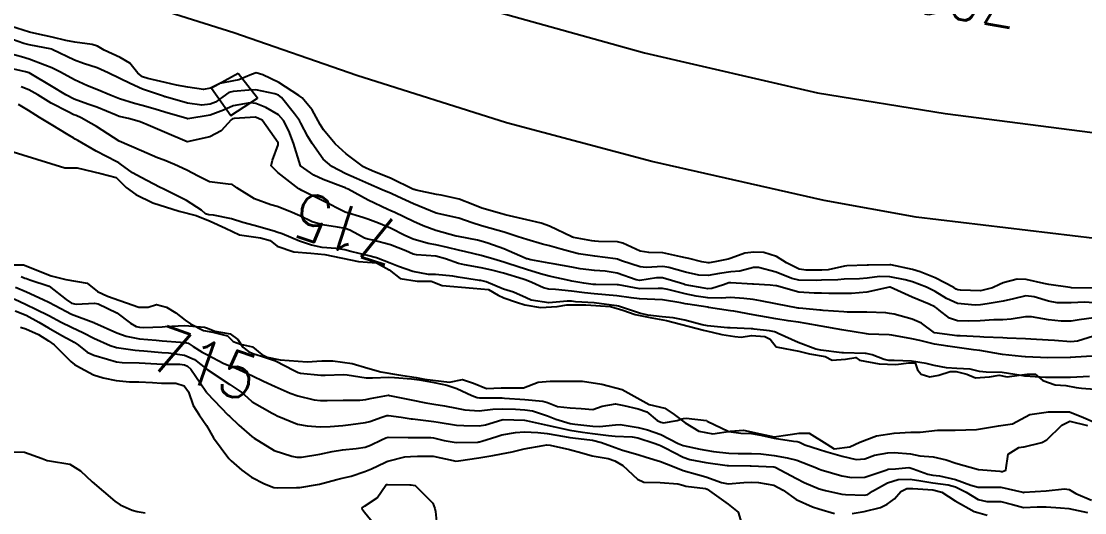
# Model space of a CAD drawing. Header units: metres. Extents: x 307586 to 320046, y 7427249 to 7434250.
# Drawn here: x 312044.7 to 312138.4, y 7431967 to 7432010.2 of the extents above; entities that cross this region are included whole.
import ezdxf
from ezdxf.enums import TextEntityAlignment as Align

# ---------------------------------------------------------------- set-up
doc = ezdxf.new("R2010")
doc.units = ezdxf.units.M
doc.header["$MEASUREMENT"] = 0
for name, color, linetype in [('Cotas', 45, 'Continuous'), ('Curvas de Nivel 1m', 11, 'Continuous'), ('Curvas de Nivel 5m', 15, 'Continuous'), ('Edificações', 30, 'Continuous'), ('Hidrografia', 140, 'Continuous'), ('Vias Primárias', 230, 'Continuous')]:
    doc.layers.add(name, color=color, linetype=linetype)
doc.styles.add('Style-STANDARD', font='STANDARD.shx')

msp = doc.modelspace()

# ---------------------------------------------------------------- linework, layer by layer
at = {"layer": 'Curvas de Nivel 1m', "flags": 128}
for points, elevation in [([(312139.095, 7431986.72), (312137.184, 7431986.753), (312137.07, 7431986.766), (312135.188, 7431987.029), (312134.75, 7431987.124), (312133.195, 7431987.494), (312132.401, 7431987.502), (312131.19, 7431987.188), (312130.858, 7431987.055), (312130.24, 7431986.734), (312129.18, 7431986.476), (312127.409, 7431986.539), (312127.181, 7431986.579), (312127.047, 7431986.638), (312126.821, 7431986.775), (312125.195, 7431987.625), (312123.86, 7431988.157), (312123.206, 7431988.347), (312121.288, 7431988.763), (312121.212, 7431988.771), (312119.335, 7431988.744), (312119.211, 7431988.737), (312117.419, 7431988.679), (312117.209, 7431988.648), (312115.764, 7431988.345), (312115.204, 7431988.299), (312113.833, 7431988.301), (312113.205, 7431988.394), (312112.093, 7431988.951), (312111.218, 7431989.514), (312110.117, 7431989.871), (312109.222, 7431989.9), (312108.432, 7431989.787), (312107.216, 7431989.358), (312106.958, 7431989.27), (312105.795, 7431989.024), (312105.299, 7431988.942), (312105.212, 7431988.94), (312104.636, 7431989.039), (312103.494, 7431989.334), (312103.216, 7431989.392), (312102.791, 7431989.49), (312101.22, 7431989.837), (312099.991, 7431989.869), (312099.222, 7431989.968), (312097.689, 7431990.665), (312097.23, 7431990.802), (312095.549, 7431990.827), (312095.23, 7431990.846), (312094.963, 7431990.887), (312093.346, 7431991.178), (312093.252, 7431991.198), (312093.233, 7431991.204), (312093.193, 7431991.221), (312091.243, 7431992.188), (312090.486, 7431992.452), (312089.248, 7431992.733), (312087.319, 7431993.183), (312087.252, 7431993.201), (312087.04, 7431993.252), (312085.26, 7431993.748), (312084.479, 7431994.067), (312083.272, 7431994.542), (312081.701, 7431994.892), (312081.278, 7431994.961), (312079.505, 7431995.347), (312079.325, 7431995.392), (312079.283, 7431995.4), (312079.211, 7431995.423), (312077.293, 7431996.382), (312075.63, 7431997.057), (312075.301, 7431997.186), (312075.156, 7431997.247), (312074.867, 7431997.397), (312073.32, 7431998.529), (312072.363, 7431999.43), (312071.345, 7432000.64), (312071.027, 7432001.122), (312070.864, 7432001.447), (312070.329, 7432002.422), (312069.449, 7432003.469), (312069.374, 7432003.535), (312069.164, 7432003.684), (312067.393, 7432004.827), (312065.997, 7432005.504), (312065.404, 7432005.657), (312065.007, 7432005.516), (312063.891, 7432005.037), (312063.394, 7432004.953), (312062.215, 7432004.728), (312061.384, 7432004.331), (312060.752, 7432004.2), (312059.385, 7432004.4), (312058.401, 7432004.586), (312057.391, 7432004.816), (312055.853, 7432005.169), (312055.398, 7432005.325), (312054.991, 7432005.636), (312054.275, 7432006.51), (312053.416, 7432007.006), (312052.029, 7432007.674), (312051.428, 7432008.002), (312050.964, 7432008.153), (312049.433, 7432008.373), (312048.648, 7432008.504), (312047.439, 7432008.807), (312046.079, 7432009.108), (312045.445, 7432009.247), (312043.766, 7432009.775)], 719), ([(312139.171, 7431985.433), (312138.325, 7431985.485), (312137.171, 7431985.425), (312135.931, 7431985.43), (312135.172, 7431985.561), (312133.902, 7431985.967), (312133.176, 7431986.045), (312132.099, 7431985.786), (312131.171, 7431985.574), (312129.77, 7431985.342), (312129.168, 7431985.246), (312128.713, 7431985.209), (312127.169, 7431985.377), (312126.191, 7431985.802), (312125.179, 7431986.427), (312124.428, 7431986.808), (312123.19, 7431987.275), (312122.563, 7431987.456), (312121.196, 7431987.726), (312120.303, 7431987.746), (312119.194, 7431987.591), (312118.529, 7431987.541), (312117.192, 7431987.498), (312116.627, 7431987.46), (312115.191, 7431987.422), (312114.702, 7431987.406), (312113.19, 7431987.412), (312112.557, 7431987.582), (312111.201, 7431988.136), (312109.643, 7431988.547), (312109.206, 7431988.533), (312107.979, 7431988.224), (312107.2, 7431988.144), (312106.202, 7431988.016), (312105.195, 7431987.823), (312104.378, 7431987.86), (312103.199, 7431988.134), (312101.753, 7431988.526), (312101.206, 7431988.612), (312099.756, 7431988.55), (312099.205, 7431988.581), (312097.586, 7431989.126), (312097.214, 7431989.275), (312097.034, 7431989.312), (312095.217, 7431989.523), (312093.789, 7431989.742), (312093.22, 7431989.876), (312092.251, 7431990.162), (312091.225, 7431990.437), (312090.612, 7431990.594), (312089.231, 7431990.998), (312088.482, 7431991.238), (312087.237, 7431991.635), (312086.706, 7431991.788), (312085.242, 7431992.196), (312084.431, 7431992.469), (312083.249, 7431992.891), (312081.253, 7431993.32), (312079.265, 7431994.136), (312077.86, 7431994.779), (312077.278, 7431995.044), (312076.491, 7431995.378), (312075.288, 7431995.892), (312074.245, 7431996.358), (312073.297, 7431996.784), (312072.055, 7431997.432), (312071.313, 7431998.082), (312070.326, 7431999.455), (312069.953, 7432000.075), (312069.351, 7432001.235), (312069.21, 7432001.471), (312068.789, 7432002.045), (312067.627, 7432003.487), (312067.376, 7432003.687), (312067.046, 7432003.825), (312065.383, 7432004.178), (312064.749, 7432004.153), (312063.38, 7432004.029), (312062.989, 7432003.934), (312062.454, 7432003.549), (312061.833, 7432003.091), (312061.366, 7432002.906), (312060.624, 7432002.83), (312059.367, 7432003.011), (312057.429, 7432003.553), (312057.373, 7432003.569), (312057.231, 7432003.611), (312055.382, 7432004.242), (312054.299, 7432004.736), (312053.396, 7432005.177), (312052.362, 7432005.67), (312051.407, 7432006.103), (312050.212, 7432006.499), (312049.414, 7432006.775), (312047.447, 7432007.73), (312047.423, 7432007.739), (312045.429, 7432008.13), (312044.936, 7432008.251), (312043.438, 7432008.784)], 718), ([(312139.158, 7431984.101), (312137.856, 7431983.943), (312137.155, 7431983.819), (312136.299, 7431983.807), (312135.155, 7431983.933), (312133.664, 7431984.188), (312133.158, 7431984.2), (312131.88, 7431983.989), (312131.155, 7431983.945), (312130.356, 7431983.933), (312129.154, 7431983.856), (312128.108, 7431983.806), (312127.154, 7431983.843), (312126.444, 7431984.065), (312125.553, 7431984.794), (312125.334, 7431984.967), (312125.166, 7431985.068), (312124.671, 7431985.302), (312123.174, 7431985.921), (312121.218, 7431986.805), (312121.183, 7431986.816), (312121.157, 7431986.815), (312119.178, 7431986.356), (312117.819, 7431986.241), (312117.176, 7431986.24), (312115.833, 7431986.247), (312115.177, 7431986.283), (312114.535, 7431986.278), (312113.177, 7431986.358), (312111.226, 7431986.916), (312111.183, 7431986.926), (312111.156, 7431986.933), (312110.669, 7431986.968), (312109.184, 7431987.064), (312109.105, 7431987.07), (312107.186, 7431987.196), (312107.017, 7431987.18), (312106.553, 7431987.016), (312105.524, 7431986.682), (312105.179, 7431986.669), (312104.859, 7431986.714), (312103.183, 7431987.025), (312103.05, 7431987.061), (312101.191, 7431987.613), (312100.647, 7431987.633), (312099.187, 7431987.402), (312098.854, 7431987.448), (312097.196, 7431988.025), (312096.132, 7431988.208), (312095.2, 7431988.267), (312093.939, 7431988.432), (312093.204, 7431988.556), (312091.556, 7431988.848), (312091.209, 7431988.914), (312089.587, 7431989.224), (312089.279, 7431989.294), (312089.214, 7431989.314), (312089.077, 7431989.368), (312087.222, 7431990.177), (312085.814, 7431990.677), (312085.229, 7431990.862), (312084.895, 7431990.94), (312083.232, 7431991.252), (312083, 7431991.302), (312081.238, 7431991.784), (312080.103, 7431992.198), (312079.245, 7431992.591), (312077.607, 7431993.366), (312077.255, 7431993.524), (312076.992, 7431993.638), (312075.269, 7431994.457), (312073.518, 7431995.416), (312073.362, 7431995.497), (312073.284, 7431995.534), (312073.092, 7431995.615), (312071.291, 7431996.293), (312070.492, 7431996.65), (312069.303, 7431997.47), (312068.679, 7431999.477), (312068.267, 7432000.557), (312067.802, 7432001.486), (312067.358, 7432001.977), (312066.255, 7432002.61), (312065.367, 7432002.965), (312064.881, 7432003.03), (312063.365, 7432002.749), (312062.522, 7432002.387), (312061.357, 7432001.955), (312059.394, 7432001.63), (312059.353, 7432001.631), (312059.297, 7432001.647), (312057.359, 7432002.217), (312056.501, 7432002.479), (312055.365, 7432002.802), (312054.704, 7432002.978), (312053.37, 7432003.382), (312052.625, 7432003.667), (312051.381, 7432004.202), (312050.541, 7432004.537), (312049.393, 7432005.045), (312048.163, 7432005.722), (312047.407, 7432006.101), (312046.797, 7432006.348), (312045.414, 7432006.866), (312044.734, 7432007.079), (312043.419, 7432007.428)], 717), ([(312139.141, 7431982.482), (312137.721, 7431982.058), (312137.133, 7431982.003), (312135.701, 7431982.105), (312135.135, 7431982.139), (312133.601, 7431982.23), (312133.136, 7431982.252), (312131.532, 7431982.321), (312131.137, 7431982.338), (312129.477, 7431982.406), (312129.138, 7431982.426), (312127.397, 7431982.51), (312127.139, 7431982.531), (312125.143, 7431982.79), (312123.975, 7431983.636), (312123.155, 7431984.005), (312121.575, 7431984.42), (312121.16, 7431984.501), (312120.849, 7431984.534), (312119.16, 7431984.606), (312117.439, 7431984.609), (312117.16, 7431984.623), (312115.32, 7431984.75), (312115.162, 7431984.77), (312115.039, 7431984.789), (312113.53, 7431984.935), (312113.187, 7431984.963), (312113.163, 7431984.969), (312113.132, 7431984.971), (312111.167, 7431985.337), (312109.805, 7431985.617), (312109.17, 7431985.711), (312108.356, 7431985.813), (312107.172, 7431985.887), (312106.352, 7431985.838), (312105.171, 7431985.865), (312104.138, 7431986.011), (312103.174, 7431986.21), (312101.644, 7431986.61), (312101.179, 7431986.703), (312100.79, 7431986.697), (312099.179, 7431986.669), (312097.309, 7431987.001), (312097.182, 7431987.019), (312095.301, 7431987.03), (312095.182, 7431987.036), (312095.078, 7431987.048), (312094.253, 7431987.164), (312093.185, 7431987.347), (312092.977, 7431987.391), (312091.192, 7431987.784), (312090.431, 7431987.975), (312089.2, 7431988.348), (312087.567, 7431988.887), (312087.209, 7431988.996), (312086.345, 7431989.259), (312085.216, 7431989.598), (312083.854, 7431989.925), (312083.22, 7431990.05), (312082.25, 7431990.283), (312081.225, 7431990.531), (312080.559, 7431990.663), (312079.23, 7431991.031), (312078.502, 7431991.357), (312077.239, 7431991.995), (312076.18, 7431992.444), (312075.247, 7431992.783), (312074.795, 7431992.943), (312073.253, 7431993.42), (312071.267, 7431994.391), (312069.433, 7431995.315), (312069.282, 7431995.392), (312069.154, 7431995.471), (312067.297, 7431996.91), (312066.73, 7431997.496), (312066.829, 7431997.976), (312067.331, 7431999.342), (312067.347, 7431999.475), (312067.333, 7431999.514), (312065.929, 7432001.504), (312065.355, 7432001.753), (312063.47, 7432001.654), (312063.354, 7432001.631), (312063.291, 7432001.603), (312063.2, 7432001.542), (312062.325, 7432000.568), (312061.338, 7432000.032), (312059.333, 7431999.59), (312057.341, 7432000.451), (312055.907, 7432001.065), (312055.35, 7432001.29), (312055.098, 7432001.382), (312054.172, 7432001.648), (312053.491, 7432001.795), (312053.355, 7432001.833), (312053.084, 7432001.934), (312051.362, 7432002.632), (312050.588, 7432002.914), (312049.369, 7432003.346), (312048.63, 7432003.717), (312047.384, 7432004.496), (312045.57, 7432005.578), (312045.402, 7432005.658), (312045.083, 7432005.755), (312043.697, 7432006.066)], 716), ([(312138.792, 7431978.937), (312137.095, 7431978.862), (312135.269, 7431978.852), (312135.095, 7431978.855), (312134.916, 7431978.86), (312133.096, 7431978.964), (312132.775, 7431979.024), (312131.099, 7431979.307), (312129.677, 7431979.32), (312129.099, 7431979.389), (312128.259, 7431979.601), (312127.102, 7431979.641), (312126.187, 7431979.694), (312125.104, 7431979.905), (312124.388, 7431980.083), (312123.108, 7431980.307), (312121.577, 7431980.367), (312121.108, 7431980.339), (312120.698, 7431980.435), (312119.646, 7431980.862), (312119.114, 7431980.961), (312119.017, 7431980.969), (312117.115, 7431981.034), (312116.967, 7431981.039), (312115.118, 7431981.268), (312114.673, 7431981.364), (312113.128, 7431981.934), (312111.36, 7431982.738), (312111.141, 7431982.832), (312111.049, 7431982.869), (312110.596, 7431982.968), (312109.257, 7431983.11), (312109.135, 7431983.126), (312108.979, 7431983.148), (312107.136, 7431983.219), (312106.912, 7431983.236), (312105.139, 7431983.416), (312104.672, 7431983.505), (312103.145, 7431983.893), (312102.118, 7431984.101), (312101.15, 7431984.207), (312099.895, 7431984.356), (312099.154, 7431984.522), (312097.314, 7431985.128), (312097.163, 7431985.157), (312097.132, 7431985.162), (312095.166, 7431985.42), (312093.52, 7431985.528), (312093.167, 7431985.56), (312092.779, 7431985.572), (312091.165, 7431985.431), (312089.611, 7431985.667), (312089.169, 7431985.858), (312088.054, 7431986.361), (312087.177, 7431986.642), (312085.663, 7431987.265), (312085.185, 7431987.384), (312085.056, 7431987.401), (312083.189, 7431987.698), (312082.71, 7431987.785), (312081.192, 7431987.92), (312080.586, 7431987.935), (312079.195, 7431988.178), (312077.94, 7431988.624), (312077.206, 7431988.913), (312075.99, 7431989.382), (312075.215, 7431989.587), (312073.746, 7431989.939), (312073.22, 7431990.092), (312072.43, 7431990.219), (312071.222, 7431990.307), (312070.265, 7431990.496), (312069.227, 7431990.856), (312067.68, 7431991.486), (312067.235, 7431991.659), (312066.981, 7431991.747), (312065.24, 7431992.227), (312064.216, 7431992.499), (312063.246, 7431992.816), (312061.661, 7431993.143), (312061.249, 7431993.161), (312060.951, 7431993.266), (312060.598, 7431993.57), (312059.266, 7431994.435), (312057.628, 7431995.256), (312057.28, 7431995.421), (312056.906, 7431995.614), (312055.291, 7431996.443), (312054.522, 7431996.868), (312053.441, 7431997.658), (312053.304, 7431997.747), (312053.127, 7431997.841), (312051.319, 7431998.761), (312049.708, 7431999.704), (312049.464, 7431999.838), (312049.335, 7431999.909), (312048.84, 7432000.213), (312047.347, 7432001.133), (312046.33, 7432001.74), (312045.359, 7432002.345), (312044.481, 7432002.88)], 714), ([(312044.718, 7431987.757), (312045.041, 7431987.611), (312045.181, 7431987.556), (312045.468, 7431987.459), (312047.175, 7431986.898), (312048.686, 7431985.715), (312049.158, 7431985.403), (312049.564, 7431985.296), (312051.159, 7431985.387), (312051.488, 7431985.347), (312053.146, 7431984.543), (312054.332, 7431983.642), (312054.843, 7431983.347), (312055.129, 7431983.276), (312055.493, 7431983.262), (312057.13, 7431983.33), (312057.396, 7431983.342), (312059.131, 7431983.421), (312060.846, 7431983.281), (312061.129, 7431983.19), (312061.752, 7431982.928), (312063.124, 7431982.689), (312063.789, 7431982.199), (312064.216, 7431981.523), (312064.734, 7431981.14), (312065.108, 7431980.974), (312065.88, 7431980.727), (312067.101, 7431980.336), (312068.742, 7431979.474), (312069.09, 7431979.306), (312069.304, 7431979.253), (312071.087, 7431979.067), (312071.467, 7431979.056), (312073.088, 7431979.117), (312073.414, 7431979.089), (312075.084, 7431978.828), (312075.647, 7431978.822), (312077.086, 7431978.888), (312077.58, 7431978.871), (312079.084, 7431978.744), (312079.783, 7431978.639), (312081.079, 7431978.411), (312082.193, 7431978.191), (312083.072, 7431977.894), (312084.4, 7431977.28), (312084.875, 7431977.087), (312085.061, 7431977.068), (312085.256, 7431977.073), (312087.061, 7431977.054), (312087.268, 7431977.041), (312089.06, 7431976.928), (312090.64, 7431976.787), (312091.058, 7431976.67), (312091.933, 7431976.313), (312093.053, 7431976.177), (312094.024, 7431976.136), (312095.052, 7431976.054), (312095.863, 7431976.334), (312097.057, 7431976.533), (312097.77, 7431976.408), (312099.053, 7431976.113), (312099.798, 7431975.847), (312100.698, 7431975.085), (312101.04, 7431974.913), (312101.26, 7431974.858), (312102.467, 7431975.066), (312102.889, 7431975.217), (312103.045, 7431975.261), (312103.254, 7431975.266), (312105.043, 7431975.065), (312105.125, 7431975.029), (312107.034, 7431974.092), (312108.078, 7431973.954), (312109.032, 7431973.942), (312109.844, 7431973.791), (312111.028, 7431973.516), (312112.71, 7431973.26), (312113.026, 7431973.236), (312113.243, 7431973.154), (312113.716, 7431972.93), (312115.017, 7431972.517), (312115.562, 7431972.358), (312117.009, 7431971.949), (312118.227, 7431971.655), (312119.005, 7431971.707), (312119.857, 7431972.01), (312121.014, 7431972.232), (312121.578, 7431972.271), (312123.013, 7431972.142), (312123.844, 7431971.974), (312125.009, 7431971.89), (312126.157, 7431971.627), (312127.001, 7431971.311), (312128.993, 7431970.75), (312130.875, 7431970.605), (312130.992, 7431970.595), (312131.12, 7431970.59), (312131.409, 7431970.716), (312131.614, 7431972.114), (312132.559, 7431972.705), (312132.975, 7431972.749), (312133.023, 7431972.752), (312134.582, 7431973.13), (312135.03, 7431973.387), (312136.336, 7431974.661), (312137.046, 7431975.004), (312138.612, 7431974.634)], 714), ([(312044.089, 7431985.766), (312045.156, 7431985.294), (312046.007, 7431984.885), (312047.142, 7431984.308), (312048.231, 7431983.719), (312049.129, 7431983.272), (312050.212, 7431982.781), (312051.119, 7431982.327), (312052.55, 7431981.666), (312053.111, 7431981.499), (312054.737, 7431981.263), (312055.109, 7431981.24), (312055.52, 7431981.215), (312057.107, 7431981.059), (312057.696, 7431981.015), (312059.105, 7431980.81), (312059.965, 7431980.44), (312061.093, 7431979.56), (312063.073, 7431978.241), (312064.131, 7431977.524), (312064.631, 7431977.089), (312065.055, 7431976.726), (312066.814, 7431975.724), (312067.044, 7431975.603), (312067.265, 7431975.488), (312069.032, 7431974.75), (312069.895, 7431974.592), (312071.029, 7431974.512), (312071.927, 7431974.534), (312073.031, 7431974.645), (312073.73, 7431974.712), (312075.035, 7431974.887), (312075.425, 7431974.998), (312076.481, 7431975.376), (312076.901, 7431975.515), (312077.044, 7431975.523), (312078.179, 7431975.359), (312079.041, 7431975.228), (312079.177, 7431975.212), (312081.038, 7431974.989), (312081.429, 7431974.924), (312083.034, 7431974.674), (312083.697, 7431974.626), (312085.033, 7431974.614), (312085.595, 7431974.704), (312087.041, 7431975.14), (312087.14, 7431975.151), (312089.041, 7431975.1), (312089.187, 7431975.081), (312091.035, 7431974.674), (312091.708, 7431974.518), (312093.029, 7431974.231), (312094.129, 7431974.06), (312095.025, 7431973.936), (312096.415, 7431973.743), (312097.022, 7431973.705), (312098.506, 7431973.63), (312099.019, 7431973.536), (312100.442, 7431973.089), (312100.855, 7431972.926), (312101.011, 7431972.863), (312101.413, 7431972.672), (312103.001, 7431971.852), (312103.594, 7431971.646), (312104.996, 7431971.379), (312106.883, 7431971.122), (312106.994, 7431971.112), (312108.897, 7431971.089), (312108.994, 7431971.087), (312110.961, 7431970.993), (312110.993, 7431970.988), (312111.088, 7431970.959), (312112.983, 7431969.963), (312113.661, 7431969.611), (312114.975, 7431969.073), (312115.537, 7431968.904), (312116.968, 7431968.587), (312117.302, 7431968.553), (312118.967, 7431968.502), (312119.258, 7431968.576), (312119.685, 7431968.859), (312120.98, 7431969.581), (312121.927, 7431969.887), (312122.984, 7431969.903), (312123.929, 7431969.752), (312124.981, 7431969.601), (312126.349, 7431969.406), (312126.978, 7431969.236), (312127.906, 7431968.761), (312128.964, 7431968.13), (312129.745, 7431967.955), (312130.961, 7431967.951), (312131.994, 7431967.673), (312132.954, 7431967.425), (312134.168, 7431967.468), (312134.955, 7431967.486), (312136.221, 7431967.39), (312136.953, 7431967.316), (312138.601, 7431966.981)], 716), ([(312044.196, 7431984.716), (312045.142, 7431984.354), (312046.278, 7431983.739), (312047.128, 7431983.224), (312048.3, 7431982.539), (312049.117, 7431982.107), (312049.379, 7431981.97), (312049.773, 7431981.7), (312050.518, 7431981.099), (312051.104, 7431980.812), (312052.308, 7431980.461), (312053.099, 7431980.232), (312053.614, 7431980.168), (312055.098, 7431980.157), (312056.646, 7431980.066), (312057.097, 7431980.04), (312058.669, 7431980.022), (312059.097, 7431979.97), (312059.364, 7431979.854), (312059.655, 7431979.582), (312060.975, 7431977.651), (312061.027, 7431977.561), (312061.04, 7431977.537), (312061.062, 7431977.507), (312062.947, 7431975.541), (312063.041, 7431975.442), (312063.887, 7431974.671), (312065.015, 7431973.677), (312065.221, 7431973.508), (312067.002, 7431972.438), (312068.544, 7431971.928), (312068.997, 7431971.855), (312069.385, 7431971.852), (312071, 7431972.109), (312072.089, 7431972.342), (312073.004, 7431972.488), (312074.211, 7431972.608), (312075.006, 7431972.739), (312075.482, 7431972.911), (312076.449, 7431973.376), (312076.834, 7431973.553), (312077.016, 7431973.593), (312078.783, 7431973.586), (312079.016, 7431973.581), (312080.774, 7431973.567), (312081.016, 7431973.539), (312081.967, 7431973.31), (312083.011, 7431973.149), (312084.917, 7431973.177), (312085.012, 7431973.187), (312085.079, 7431973.202), (312085.279, 7431973.267), (312086.594, 7431973.68), (312087.021, 7431973.801), (312088.234, 7431974.029), (312089.026, 7431974.077), (312090.214, 7431974.023), (312091.024, 7431973.918), (312092.543, 7431973.662), (312093.019, 7431973.589), (312094.798, 7431973.371), (312095.016, 7431973.338), (312095.818, 7431973.142), (312097.009, 7431972.708), (312097.661, 7431972.469), (312099.003, 7431972.078), (312099.746, 7431971.845), (312100.997, 7431971.467), (312102.048, 7431971.069), (312102.989, 7431970.687), (312104.274, 7431970.329), (312104.984, 7431970.131), (312106.391, 7431969.604), (312106.978, 7431969.49), (312108.346, 7431969.63), (312108.98, 7431969.653), (312109.623, 7431969.624), (312110.977, 7431969.386), (312111.796, 7431968.952), (312112.961, 7431968.13), (312114.384, 7431967.485), (312114.949, 7431967.306), (312116.317, 7431966.896)], 717), ([(312044.649, 7431983.278), (312045.127, 7431983.154), (312046.233, 7431982.628), (312047.117, 7431982.088), (312047.61, 7431981.725), (312049.098, 7431980.258), (312049.405, 7431980.014), (312049.937, 7431979.697), (312051.084, 7431979.082), (312051.927, 7431978.825), (312053.077, 7431978.599), (312054.236, 7431978.482), (312055.076, 7431978.489), (312056.277, 7431978.415), (312057.074, 7431978.348), (312058.325, 7431978.347), (312059.071, 7431978.138), (312059.438, 7431977.584), (312059.867, 7431976.394), (312060.393, 7431975.57), (312061.029, 7431974.626), (312061.644, 7431973.554), (312062.995, 7431971.73), (312063.09, 7431971.635), (312063.207, 7431971.537), (312064.151, 7431970.689), (312064.979, 7431970.1), (312066.138, 7431969.498), (312066.968, 7431969.189), (312067.312, 7431969.142), (312068.968, 7431969.173), (312069.243, 7431969.192), (312070.801, 7431969.443), (312070.973, 7431969.475), (312072.517, 7431969.885), (312072.979, 7431969.999), (312073.756, 7431970.184), (312074.985, 7431970.582), (312075.547, 7431970.825), (312076.723, 7431971.373), (312076.907, 7431971.457), (312076.994, 7431971.493), (312078.487, 7431971.866), (312078.999, 7431971.916), (312079.6, 7431971.942), (312080.999, 7431971.924), (312082.737, 7431971.561), (312082.995, 7431971.504), (312083.211, 7431971.512), (312084.998, 7431971.774), (312086.256, 7431972.001), (312087.002, 7431972.141), (312087.933, 7431972.312), (312089.006, 7431972.57), (312090.688, 7431972.883), (312091.01, 7431972.927), (312091.294, 7431972.913), (312093.006, 7431972.532), (312094.066, 7431972.227), (312095.001, 7431971.976), (312096.406, 7431971.729), (312096.997, 7431971.538), (312097.691, 7431971.123), (312098.981, 7431969.903), (312099.526, 7431969.65), (312100.978, 7431969.605), (312102.546, 7431969.495), (312102.976, 7431969.369), (312103.224, 7431969.305), (312104.973, 7431969.087), (312105.124, 7431969.028), (312106.953, 7431967.7), (312107.839, 7431967.001), (312108.261, 7431965.665)], 718), ([(312043.531, 7431972.305), (312044.998, 7431972.278), (312046.556, 7431971.734), (312046.991, 7431971.559), (312047.2, 7431971.519), (312048.988, 7431971.236), (312049.922, 7431970.635), (312050.973, 7431969.68), (312052.948, 7431967.971), (312053.435, 7431967.653), (312054.485, 7431967.184), (312054.937, 7431967.052), (312055.617, 7431966.942)], 719), ([(312076.277, 7431965.376), (312074.939, 7431966.981), (312074.754, 7431967.206), (312074.749, 7431967.393), (312074.847, 7431967.489), (312074.945, 7431967.544), (312076.054, 7431968.281), (312076.821, 7431969.372), (312076.906, 7431969.438), (312076.974, 7431969.455), (312078.922, 7431969.402), (312078.973, 7431969.406), (312079.042, 7431969.417), (312079.401, 7431969.344), (312080.95, 7431967.791), (312081.143, 7431967.318), (312081.195, 7431967.063), (312081.369, 7431965.316)], 719), ([(312117.889, 7431966.881), (312118.77, 7431967.048), (312118.946, 7431967.074), (312120.369, 7431967.431), (312120.956, 7431967.72), (312121.602, 7431968.195), (312122.176, 7431968.828), (312122.71, 7431969.088), (312122.976, 7431969.1), (312123.238, 7431969.078), (312124.975, 7431968.961), (312125.777, 7431968.782), (312126.961, 7431968.003), (312128.625, 7431967.076), (312128.946, 7431966.968), (312129.757, 7431966.738)], 717)]:
    msp.add_lwpolyline(points, dxfattribs=dict(at, elevation=elevation))
at = {"layer": 'Curvas de Nivel 5m', "elevation": 715, "flags": 128}
for points in [[(312139, 7431980.746), (312137.544, 7431980.646), (312137.147, 7431980.615), (312137.113, 7431980.615), (312137.074, 7431980.612), (312135.112, 7431980.598), (312133.146, 7431980.666), (312133.113, 7431980.665), (312132.801, 7431980.703), (312131.115, 7431980.873), (312130.938, 7431980.9), (312129.12, 7431981.223), (312128.574, 7431981.303), (312127.124, 7431981.504), (312126.301, 7431981.602), (312125.128, 7431981.785), (312123.836, 7431982.105), (312123.135, 7431982.268), (312121.382, 7431982.595), (312121.14, 7431982.622), (312119.325, 7431982.683), (312119.14, 7431982.699), (312118.068, 7431982.881), (312117.144, 7431983.026), (312116.986, 7431983.05), (312115.148, 7431983.383), (312113.84, 7431983.62), (312113.151, 7431983.712), (312112.258, 7431983.843), (312111.154, 7431984.027), (312110.341, 7431984.162), (312109.154, 7431984.376), (312107.476, 7431984.689), (312107.159, 7431984.738), (312105.246, 7431985.029), (312105.163, 7431985.041), (312103.407, 7431985.298), (312103.166, 7431985.344), (312102.803, 7431985.427), (312101.169, 7431985.68), (312099.821, 7431985.751), (312099.17, 7431985.777), (312098.409, 7431985.879), (312097.172, 7431986.054), (312096.177, 7431986.136), (312095.174, 7431986.23), (312094.318, 7431986.306), (312093.176, 7431986.444), (312091.76, 7431986.612), (312091.177, 7431986.635), (312090.705, 7431986.734), (312089.683, 7431987.223), (312089.186, 7431987.418), (312088.915, 7431987.505), (312087.195, 7431988.03), (312086.156, 7431988.303), (312085.201, 7431988.501), (312083.736, 7431988.761), (312083.207, 7431988.896), (312082.086, 7431989.311), (312081.215, 7431989.529), (312079.523, 7431989.653), (312079.217, 7431989.717), (312078.579, 7431989.997), (312077.224, 7431990.521), (312075.678, 7431990.936), (312075.229, 7431991.03), (312074.952, 7431991.116), (312074.412, 7431991.402), (312073.637, 7431991.814), (312073.238, 7431991.956), (312072.575, 7431992.091), (312071.241, 7431992.29), (312070.341, 7431992.551), (312069.249, 7431993.069), (312068.366, 7431993.479), (312067.259, 7431993.9), (312066.701, 7431994.056), (312065.269, 7431994.565), (312063.711, 7431995.534), (312063.472, 7431995.724), (312063.286, 7431995.828), (312062.948, 7431995.882), (312061.288, 7431996.08), (312060.291, 7431996.573), (312059.298, 7431997.116), (312058.218, 7431997.601), (312057.308, 7431997.975), (312056.728, 7431998.2), (312055.32, 7431998.791), (312053.333, 7431999.66), (312051.346, 7432000.943), (312050.879, 7432001.218), (312049.997, 7432001.7), (312049.546, 7432001.899), (312049.356, 7432001.982), (312048.85, 7432002.223), (312047.366, 7432002.995), (312046.165, 7432003.742), (312045.379, 7432004.182), (312044.708, 7432004.435)], [(312044.22, 7431986.811), (312045.169, 7431986.405), (312046.64, 7431985.735), (312047.159, 7431985.484), (312047.696, 7431985.183), (312049.144, 7431984.432), (312051.112, 7431983.702), (312051.133, 7431983.696), (312051.174, 7431983.68), (312053.124, 7431982.801), (312053.967, 7431982.493), (312055.119, 7431982.272), (312056.6, 7431982.134), (312057.118, 7431982.097), (312058.751, 7431981.959), (312059.116, 7431981.943), (312059.403, 7431981.873), (312059.844, 7431981.579), (312060.642, 7431981.101), (312061.106, 7431980.839), (312062.549, 7431980.095), (312063.096, 7431979.895), (312063.356, 7431979.797), (312063.942, 7431979.527), (312065.085, 7431978.991), (312066.051, 7431978.528), (312067.072, 7431978.063), (312068.403, 7431977.477), (312069.061, 7431977.243), (312070.514, 7431976.905), (312071.057, 7431976.838), (312071.657, 7431976.834), (312073.057, 7431976.857), (312074.531, 7431976.871), (312075.058, 7431976.93), (312075.441, 7431977.004), (312077.062, 7431977.289), (312077.147, 7431977.284), (312079.058, 7431976.879), (312080.347, 7431976.622), (312081.055, 7431976.504), (312081.998, 7431976.366), (312083.052, 7431976.163), (312083.767, 7431976.006), (312085.05, 7431975.933), (312086.241, 7431976.068), (312087.052, 7431976.109), (312088.224, 7431976.066), (312089.051, 7431976.02), (312089.748, 7431975.918), (312091.046, 7431975.484), (312091.795, 7431975.192), (312093.038, 7431974.824), (312093.461, 7431974.749), (312095.034, 7431974.564), (312095.642, 7431974.535), (312097.037, 7431974.704), (312097.448, 7431974.715), (312099.033, 7431974.465), (312099.866, 7431974.262), (312101.024, 7431973.84), (312102.567, 7431973.064), (312103.011, 7431972.877), (312104.508, 7431972.538), (312105.007, 7431972.452), (312105.678, 7431972.351), (312107.011, 7431972.203), (312107.842, 7431972.17), (312109.011, 7431972.171), (312109.846, 7431972.142), (312111.009, 7431972.002), (312112.154, 7431971.8), (312113.003, 7431971.586), (312114.734, 7431970.914), (312114.908, 7431970.828), (312114.992, 7431970.792), (312115.159, 7431970.74), (312116.986, 7431970.211), (312117.816, 7431970.051), (312118.985, 7431970.089), (312120.848, 7431970.699), (312120.992, 7431970.769), (312121.05, 7431970.782), (312121.687, 7431970.833), (312122.876, 7431970.939), (312122.994, 7431970.922), (312123.252, 7431970.816), (312124.548, 7431970.356), (312124.988, 7431970.27), (312125.569, 7431970.202), (312126.984, 7431969.894), (312128.344, 7431969.391), (312128.977, 7431969.208), (312129.457, 7431969.222), (312130.978, 7431969.207), (312132.918, 7431968.756), (312132.973, 7431968.749), (312133.036, 7431968.761), (312134.975, 7431968.878), (312136.571, 7431969.06), (312136.976, 7431968.991), (312137.584, 7431968.644), (312138.964, 7431968.063)]]:
    msp.add_lwpolyline(points, dxfattribs=at)
at = {"layer": 'Edificações'}
msp.add_lwpolyline([(312063.808, 7432005.622), (312061.463, 7432004.329), (312063.161, 7432001.904), (312065.507, 7432003.44)], close=True, dxfattribs=at)
at = {"layer": 'Hidrografia'}
for points in [[(312043.621, 7431998.819), (312048.569, 7431997.307), (312049.638, 7431997.307), (312051.732, 7431996.815), (312053.087, 7431996.446), (312053.95, 7431995.584), (312054.812, 7431994.968), (312056.291, 7431994.229), (312058.631, 7431993.49), (312060.11, 7431993.121), (312061.342, 7431992.628), (312062.697, 7431992.012), (312063.929, 7431991.397), (312065.777, 7431991.15), (312066.639, 7431990.904), (312067.255, 7431990.412), (312068.734, 7431989.919), (312070.212, 7431989.796), (312071.444, 7431989.673), (312074.401, 7431989.057), (312076.003, 7431988.934), (312077.112, 7431988.318), (312078.097, 7431987.579), (312079.576, 7431987.333), (312080.808, 7431987.333), (312081.793, 7431986.964), (312084.503, 7431986.717), (312085.859, 7431986.594), (312086.721, 7431986.102), (312087.214, 7431985.855), (312088.323, 7431985.486), (312089.062, 7431985.24), (312090.429, 7431985.021), (312091.895, 7431985.098), (312092.744, 7431985.252), (312093.671, 7431985.252), (312094.442, 7431985.252), (312096.604, 7431985.098), (312097.684, 7431984.789), (312098.765, 7431984.404), (312100.231, 7431984.095), (312101.543, 7431983.863), (312104.785, 7431983.015), (312105.557, 7431982.861), (312106.406, 7431982.629), (312107.564, 7431982.475), (312108.104, 7431982.398), (312109.03, 7431982.552), (312110.188, 7431982.475), (312110.651, 7431982.243), (312111.191, 7431981.549), (312111.963, 7431981.395), (312113.198, 7431981.163), (312114.124, 7431980.932), (312115.514, 7431980.7), (312116.131, 7431980.392), (312117.289, 7431980.469), (312118.215, 7431980.623), (312118.524, 7431980.392), (312120.251, 7431980.072), (312121.717, 7431979.995), (312122.875, 7431980.149), (312123.415, 7431980.149), (312123.647, 7431979.532), (312123.956, 7431979.146), (312124.728, 7431978.915), (312125.499, 7431979.069), (312126.503, 7431979.378), (312127.043, 7431979.378), (312127.969, 7431979.146), (312128.741, 7431978.838), (312129.976, 7431978.915), (312130.825, 7431979.069), (312131.52, 7431978.915), (312132.6, 7431979.069), (312133.295, 7431979.146), (312133.99, 7431979.146), (312134.684, 7431978.606), (312135.765, 7431978.221), (312136.691, 7431978.144), (312137.617, 7431977.989), (312138.08, 7431977.912), (312139.238, 7431977.835)], [(312043.735, 7431988.768), (312044.903, 7431988.768), (312047.353, 7431987.803), (312048.654, 7431987.478), (312050.525, 7431987.153), (312051.42, 7431986.421), (312052.314, 7431986.015), (312055.08, 7431985.039), (312055.893, 7431985.039), (312056.625, 7431985.283), (312057.52, 7431985.039), (312058.333, 7431984.551), (312059.146, 7431983.901), (312059.634, 7431983.576), (312060.773, 7431983.007), (312061.586, 7431982.844), (312062.887, 7431982.519), (312063.375, 7431982.031), (312064.026, 7431981.787), (312065.083, 7431981.544), (312065.897, 7431980.893), (312066.385, 7431980.649), (312067.523, 7431980.405), (312069.882, 7431980.243), (312071.183, 7431980.324), (312072.159, 7431980.324), (312073.867, 7431980.08), (312075.25, 7431979.674), (312076.389, 7431979.349), (312077.934, 7431979.105), (312079.479, 7431978.861), (312080.211, 7431978.698), (312082.433, 7431978.445), (312083.572, 7431978.688), (312084.548, 7431978.363), (312085.687, 7431977.876), (312086.988, 7431977.957), (312088.94, 7431977.957), (312090.241, 7431978.445), (312091.299, 7431978.526), (312093.007, 7431978.526), (312094.145, 7431978.526), (312095.853, 7431978.282), (312097.642, 7431977.794), (312098.7, 7431977.225), (312100.001, 7431976.494), (312101.384, 7431976.168), (312102.197, 7431975.599), (312103.173, 7431974.868), (312104.393, 7431974.136), (312105.613, 7431973.892), (312107.158, 7431974.136), (312108.321, 7431974.211), (312109.785, 7431973.886), (312111.005, 7431973.642), (312112.225, 7431973.805), (312113.201, 7431973.967), (312114.096, 7431973.967), (312115.641, 7431972.992), (312116.292, 7431972.585), (312117.675, 7431972.748), (312118.569, 7431973.154), (312120.033, 7431973.723), (312121.578, 7431973.967), (312123.042, 7431974.049), (312123.856, 7431974.049), (312125.401, 7431974.211), (312126.946, 7431974.211), (312128.817, 7431974.292), (312130.769, 7431974.618), (312131.989, 7431974.78), (312133.534, 7431975.593), (312135.161, 7431975.837), (312137.032, 7431975.837), (312138.252, 7431975.349), (312139.146, 7431974.943)]]:
    msp.add_lwpolyline(points, dxfattribs=at)
at = {"layer": 'Vias Primárias'}
for points in [[(312047.04, 7432024.336), (312059.184, 7432019.974), (312080.817, 7432012.672), (312099.609, 7432007.419), (312114.825, 7432003.921), (312126.085, 7432002.096), (312139.049, 7432000.414), (312152.896, 7431999.197), (312172.709, 7431998.58), (312186.556, 7431999.188), (312198.903, 7432000.415), (312211.684, 7432002.544), (312218.227, 7432004.217), (312222.792, 7432006.194), (312226.748, 7432008.779), (312229.964, 7432011.69), (312232.094, 7432014.275), (312233.768, 7432016.861), (312235.594, 7432021.423), (312242.754, 7432043.963), (312252.76, 7432074.16), (312265.433, 7432113.251), (312268.244, 7432122.23)], [(312047.04, 7432024.336), (312059.184, 7432019.974), (312080.817, 7432012.672), (312099.609, 7432007.419), (312114.825, 7432003.921), (312126.085, 7432002.096), (312139.049, 7432000.414), (312152.896, 7431999.197), (312172.709, 7431998.58), (312186.556, 7431999.188), (312198.903, 7432000.415), (312211.684, 7432002.544), (312218.227, 7432004.217), (312222.792, 7432006.194), (312226.748, 7432008.779), (312229.964, 7432011.69), (312232.094, 7432014.275), (312233.768, 7432016.861), (312235.594, 7432021.423), (312242.754, 7432043.963), (312252.76, 7432074.16), (312265.433, 7432113.251), (312268.244, 7432122.23)], [(312139.243, 7431991.081), (312123.518, 7431992.952), (312115.407, 7431994.445), (312100.251, 7431997.859), (312087.444, 7432001.272), (312074.27, 7432005.431), (312063.449, 7432009.175), (312053.543, 7432012.337), (312044.903, 7432015.099), (312040.872, 7432016.565), (312028.235, 7432022.655), (312016.952, 7432028.519), (312004.866, 7432036.319), (311994.599, 7432043.198), (311987.942, 7432048.16), (311976.746, 7432057.542), (311943.33, 7432086.332), (311916.252, 7432109.97)], [(312272.572, 7432002.737), (312247.509, 7431996.97), (312229.567, 7431993.758), (312216.157, 7431991.888), (312196.843, 7431990.272), (312178.768, 7431989.469), (312157.319, 7431989.609), (312139.243, 7431991.081), (312123.518, 7431992.952), (312115.407, 7431994.445), (312100.251, 7431997.859), (312087.444, 7432001.272), (312074.27, 7432005.431), (312063.449, 7432009.175), (312053.543, 7432012.337), (312047.619, 7432014.231)]]:
    msp.add_lwpolyline(points, dxfattribs=at)

# ---------------------------------------------------------------- texts
at = {"layer": 'Cotas', "style": 'Style-STANDARD'}
for s, rotation, p in [('720', 170.43219, (312127.9, 7432012.309, 720)), ('715', 162.27182, (312073.327, 7431991.971, 715)), ('715', 340.82776, (312060.888, 7431980.096, 715))]:
    msp.add_text(s, height=4, rotation=rotation, dxfattribs=at).set_placement(p, align=Align.MIDDLE_CENTER)

doc.saveas('drawing.dxf')
